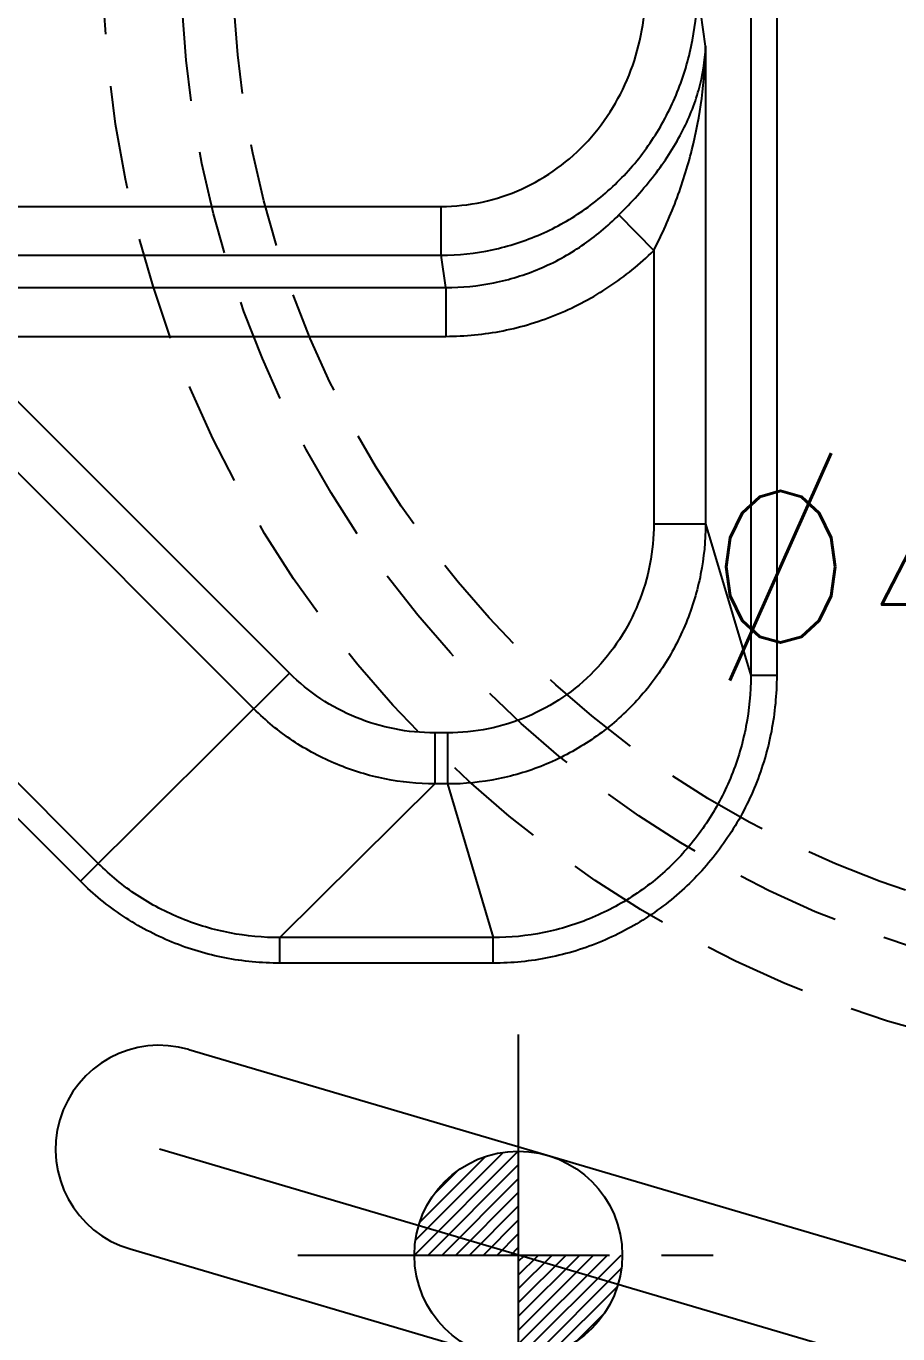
# Model space of a CAD drawing. Header units: millimetres. Extents: x 27275 to 28529, y -21406 to -20519.
# Drawn here: x 27872.29 to 27889.07, y -20735.84 to -20710.67 of the extents above; entities that cross this region are included whole.
import ezdxf

# ---------------------------------------------------------------- set-up
doc = ezdxf.new("R2010")
doc.units = ezdxf.units.MM
doc.header["$LTSCALE"] = 8
doc.linetypes.add('CENTER2', pattern=[1.125, 0.75, -0.125, 0.125, -0.125])
doc.linetypes.add('HIDDEN', pattern=[0.375, 0.25, -0.125])
for name, color, linetype in [('Cav-cor', 30, 'Continuous'), ('PIN', 5, 'Continuous'), ('SP', 3, 'Continuous')]:
    doc.layers.add(name, color=color, linetype=linetype)
doc.styles.get("Standard").update_dxf_attribs({"font": 'txt.shx', "width": 0.8, "bigfont": 'chineset.shx'})

# ---------------------------------------------------------------- blocks, each defined once
blk = doc.blocks.new('20160825.183103')
at = {"layer": 'SP', "linetype": 'HIDDEN'}
for radius in [21.5, 20, 19]:
    blk.add_circle((0, 0), radius, dxfattribs=at)
at = {"layer": 'SP', "color": 6, "insert": (-1.7, -11.791), "char_height": 4.375, "attachment_point": 5}
blk.add_mtext('%%c40.00', dxfattribs=at)

msp = doc.modelspace()

# ---------------------------------------------------------------- hatches: boundary and pattern name
at = {"layer": 'PIN', "linetype": 'Continuous'}
h = msp.add_hatch(dxfattribs=at)
h.set_pattern_fill('ANSI31', color=141, scale=1.5, angle=270, style=0)
h.set_pattern_definition([(225, (28087.04762, -20720.08185), (-0.13258252, 0.13258252), [])])
h.paths.add_polyline_path([(27881.766, -20734.322), (27879.766, -20734.322, -0.414214), (27881.766, -20732.322)])
h.paths.add_polyline_path([(27881.766, -20736.322), (27881.766, -20734.322), (27883.766, -20734.322, -0.414214)])

# ---------------------------------------------------------------- linework, layer by layer
at = {"layer": 'Cav-cor', "color": 241}
for p, q in [((27886.241, -20662.29), (27886.241, -20723.171)), ((27886.74, -20662.29), (27886.74, -20723.171)), ((27885.372, -20711.062), (27885.214, -20709.962)), ((27885.372, -20711.062), (27885.372, -20720.248)), ((27871.889, -20714.143), (27880.281, -20714.143)), ((27880.281, -20715.082), (27880.281, -20714.143)), ((27883.703, -20714.307), (27884.373, -20714.993)), ((27884.373, -20714.993), (27884.373, -20720.248)), ((27871.889, -20715.082), (27880.281, -20715.082)), ((27880.371, -20715.704), (27880.281, -20715.082)), ((27871.889, -20715.704), (27880.371, -20715.704)), ((27880.371, -20715.704), (27880.371, -20716.643)), ((27871.889, -20716.643), (27880.371, -20716.643)), ((27877.363, -20723.126), (27871.888, -20717.652)), ((27876.677, -20723.812), (27871.182, -20718.317)), ((27884.373, -20720.248), (27885.372, -20720.248)), ((27885.372, -20720.248), (27886.241, -20723.171)), ((27877.363, -20723.126), (27873.335, -20727.128)), ((27886.74, -20723.171), (27886.241, -20723.171)), ((27873.678, -20726.785), (27870.651, -20723.758)), ((27880.156, -20724.273), (27880.156, -20725.257)), ((27880.404, -20724.273), (27880.156, -20724.273)), ((27880.404, -20724.273), (27880.404, -20725.257)), ((27873.335, -20727.128), (27870.651, -20724.444)), ((27880.156, -20725.257), (27877.176, -20728.213)), ((27880.404, -20725.257), (27880.156, -20725.257)), ((27880.404, -20725.257), (27881.283, -20728.213)), ((27877.176, -20728.705), (27877.176, -20728.213)), ((27881.283, -20728.213), (27877.176, -20728.213)), ((27881.283, -20728.705), (27881.283, -20728.213)), ((27881.283, -20728.705), (27877.176, -20728.705)), ((27875.421, -20730.367), (27892.766, -20735.478)), ((27895.266, -20738.299), (27874.856, -20732.286)), ((27874.29, -20734.204), (27892.766, -20739.648))]:
    msp.add_line(p, q, dxfattribs=at)
msp.add_arc((27874.856, -20732.286), 2, 73.5827, 253.5827, dxfattribs=at)
for points, knots in [([(27880.281, -20715.082), (27880.61, -20715.081), (27881.269, -20715.011), (27882.213, -20714.707), (27883.077, -20714.218), (27883.825, -20713.567), (27884.431, -20712.784), (27884.877, -20711.899), (27885.15, -20710.948), (27885.212, -20710.29), (27885.214, -20709.962)], [0, 0, 0, 0, 0.1251, 0.250187, 0.375258, 0.50029, 0.625276, 0.75022, 0.875121, 1, 1, 1, 1]), ([(27880.281, -20714.143), (27880.546, -20714.143), (27881.079, -20714.086), (27881.84, -20713.835), (27882.533, -20713.431), (27883.325, -20712.719), (27884.027, -20711.558), (27884.215, -20710.491), (27884.215, -20709.962)], [0, 0, 0, 0, 0.125245, 0.250485, 0.37574, 0.501003, 0.750426, 1, 1, 1, 1]), ([(27883.703, -20714.307), (27883.946, -20714.065), (27884.394, -20713.571), (27884.925, -20712.762), (27885.267, -20711.922), (27885.361, -20711.344), (27885.372, -20711.062)], [0, 0, 0, 0, 0.275932, 0.534501, 0.773463, 1, 1, 1, 1]), ([(27884.373, -20714.993), (27884.532, -20714.682), (27884.817, -20714.048), (27885.225, -20712.747), (27885.36, -20711.732), (27885.372, -20711.062)], [0, 0, 0, 0, 0.256553, 0.508356, 1, 1, 1, 1]), ([(27880.371, -20715.704), (27880.679, -20715.705), (27881.298, -20715.644), (27882.189, -20715.369), (27883.007, -20714.923), (27883.485, -20714.525), (27883.703, -20714.307)], [0, 0, 0, 0, 0.249968, 0.499973, 0.749985, 1, 1, 1, 1]), ([(27880.371, -20716.643), (27880.74, -20716.643), (27881.481, -20716.57), (27882.547, -20716.245), (27883.531, -20715.72), (27884.109, -20715.251), (27884.373, -20714.993)], [0, 0, 0, 0, 0.249924, 0.499894, 0.749912, 1, 1, 1, 1]), ([(27885.372, -20720.248), (27885.371, -20720.574), (27885.307, -20721.227), (27885.025, -20722.169), (27884.566, -20723.039), (27883.947, -20723.804), (27883.19, -20724.433), (27882.324, -20724.902), (27881.384, -20725.191), (27880.73, -20725.257), (27880.404, -20725.257)], [0, 0, 0, 0, 0.124966, 0.249936, 0.374925, 0.499925, 0.624937, 0.749959, 0.874976, 1, 1, 1, 1]), ([(27884.373, -20720.248), (27884.373, -20720.509), (27884.323, -20721.033), (27884.1, -20721.789), (27883.735, -20722.489), (27883.241, -20723.104), (27882.636, -20723.611), (27881.943, -20723.988), (27881.19, -20724.22), (27880.665, -20724.273), (27880.404, -20724.273)], [0, 0, 0, 0, 0.12501, 0.250011, 0.375015, 0.500015, 0.625013, 0.750011, 0.875001, 1, 1, 1, 1]), ([(27880.156, -20724.273), (27879.898, -20724.273), (27879.381, -20724.223), (27878.635, -20724.001), (27877.947, -20723.637), (27877.545, -20723.308), (27877.363, -20723.126)], [0, 0, 0, 0, 0.250018, 0.500015, 0.750003, 1, 1, 1, 1]), ([(27886.241, -20723.171), (27886.241, -20723.498), (27886.179, -20724.154), (27885.902, -20725.101), (27885.447, -20725.977), (27884.831, -20726.749), (27884.075, -20727.384), (27883.208, -20727.857), (27882.265, -20728.148), (27881.609, -20728.213), (27881.283, -20728.213)], [0, 0, 0, 0, 0.125011, 0.250026, 0.375055, 0.500082, 0.625099, 0.750092, 0.87506, 1, 1, 1, 1]), ([(27886.74, -20723.171), (27886.74, -20723.53), (27886.671, -20724.251), (27886.364, -20725.291), (27885.862, -20726.253), (27885.183, -20727.099), (27884.351, -20727.795), (27883.398, -20728.314), (27882.362, -20728.633), (27881.642, -20728.705), (27881.283, -20728.705)], [0, 0, 0, 0, 0.12502, 0.250042, 0.375073, 0.5001, 0.625114, 0.750102, 0.875065, 1, 1, 1, 1]), ([(27880.156, -20725.257), (27879.834, -20725.255), (27879.19, -20725.19), (27878.261, -20724.907), (27877.405, -20724.45), (27876.904, -20724.039), (27876.677, -20723.812)], [0, 0, 0, 0, 0.249953, 0.499935, 0.749951, 1, 1, 1, 1]), ([(27877.176, -20728.213), (27876.853, -20728.214), (27876.206, -20728.154), (27875.272, -20727.878), (27874.41, -20727.425), (27873.906, -20727.014), (27873.678, -20726.785)], [0, 0, 0, 0, 0.250068, 0.500083, 0.750063, 1, 1, 1, 1]), ([(27877.176, -20728.705), (27876.821, -20728.705), (27876.11, -20728.637), (27875.085, -20728.332), (27874.139, -20727.831), (27873.586, -20727.379), (27873.335, -20727.128)], [0, 0, 0, 0, 0.25008, 0.500098, 0.750073, 1, 1, 1, 1])]:
    msp.add_open_spline(points, degree=3, knots=knots, dxfattribs=at)
at = {"layer": 'PIN', "color": 141, "linetype": 'CENTER2'}
for p, q in [((27881.766, -20730.076), (27881.766, -20738.567)), ((27877.52, -20734.322), (27886.011, -20734.322))]:
    msp.add_line(p, q, dxfattribs=at)
at = {"layer": 'PIN', "color": 141, "linetype": 'Continuous'}
msp.add_circle((27881.766, -20734.322), 2, dxfattribs=at)

# ---------------------------------------------------------------- block references
at = {"layer": 'SP'}
msp.add_blockref('20160825.183103', (27895.266, -20709.286), dxfattribs=at)

doc.saveas('drawing.dxf')
